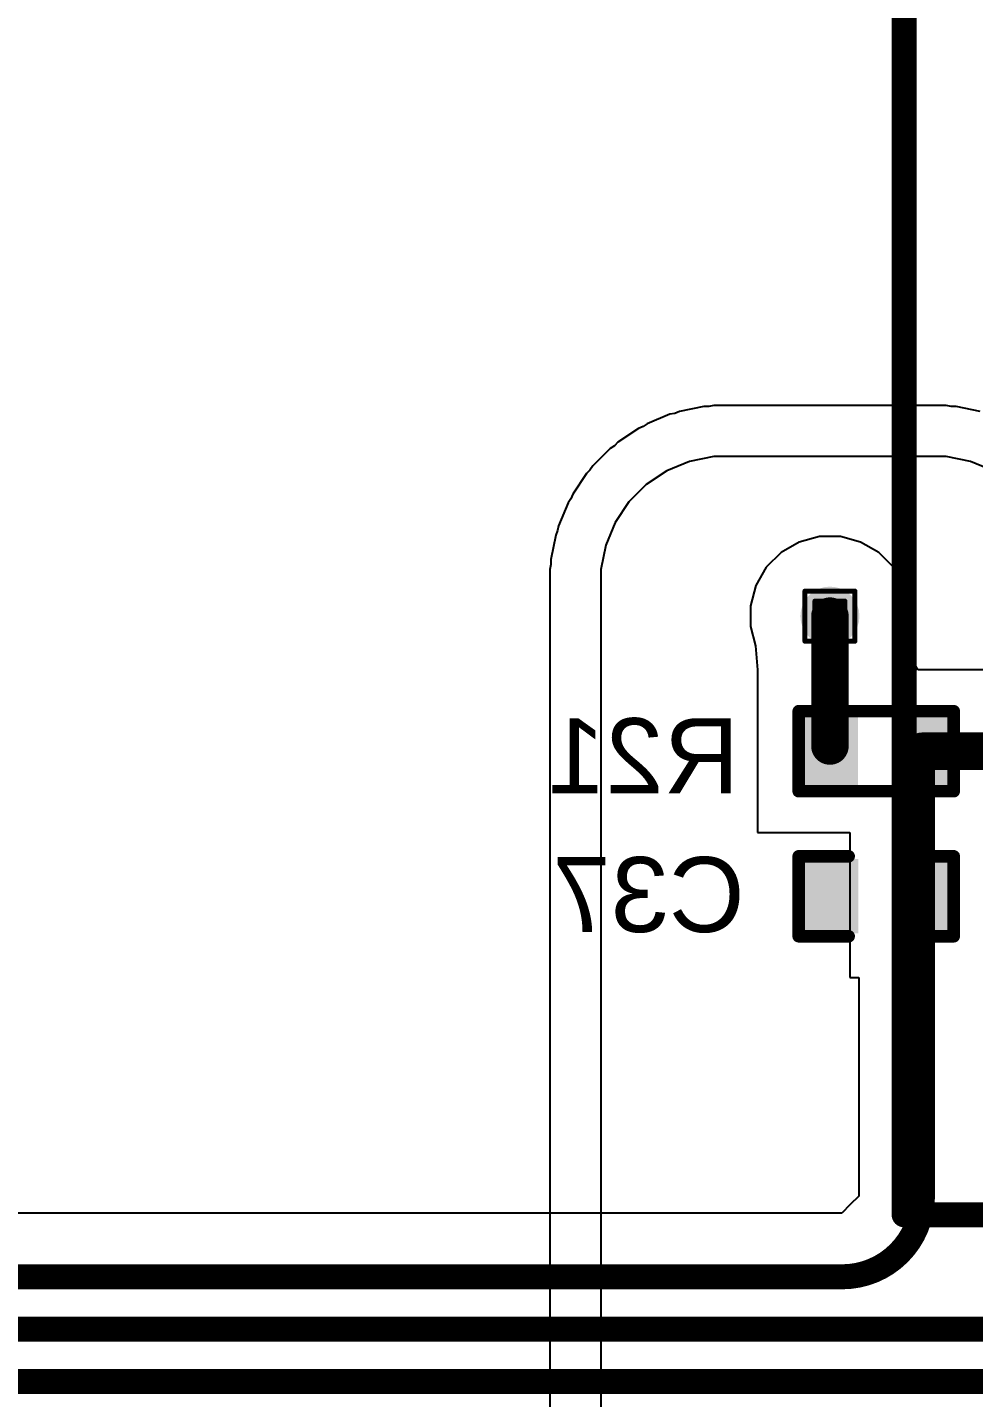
# Model space of a CAD drawing. Header units: inches. Extents: x 0 to 386, y 0 to 148.
# Drawn here: x 164.97 to 174.57, y 49.8 to 63.72 of the extents above; entities that cross this region are included whole.
import ezdxf

# ---------------------------------------------------------------- set-up
doc = ezdxf.new("R2010")
doc.units = ezdxf.units.IN
for name, color, linetype in [('Bottom Layer', 5, 'Continuous'), ('Bottom Overlay', 54, 'Continuous'), ('Bottom Paste', 16, 'Continuous'), ('Bottom Solder', 6, 'Continuous'), ('Drill Drawing', 1, 'Continuous'), ('Top Layer', 1, 'Continuous'), ('Top Overlay', 2, 'Continuous'), ('Via Holes', 16, 'Continuous')]:
    doc.layers.add(name, color=color, linetype=linetype)
doc.styles.add('Arial', font='', dxfattribs={"height": 0.2})
doc.styles.get('Arial').set_extended_font_data('Arial')

# ---------------------------------------------------------------- blocks, each defined once
blk = doc.blocks.new('R___0402_B_52')
at = {"layer": 'Bottom Layer'}
for points in [[(-0.2412999999999999, 0.3174999999999999), (-0.2413000000000001, -0.3175), (-0.6985, -0.3174999999999999), (-0.6985, 0.3175)], [(0.6985, 0.3174999999999999), (0.6985, -0.3175), (0.2412999999999999, -0.3174999999999999), (0.2413000000000001, 0.3175)]]:
    blk.add_hatch(color=5, dxfattribs=at).paths.add_polyline_path(points)
at = {"layer": 'Bottom Paste'}
for points in [[(-0.2412999999999999, 0.3174999999999999), (-0.2413000000000001, -0.3175), (-0.6985, -0.3174999999999999), (-0.6985, 0.3175)], [(0.6985, 0.3174999999999999), (0.6985, -0.3175), (0.2412999999999999, -0.3174999999999999), (0.2413000000000001, 0.3175)]]:
    blk.add_hatch(color=16, dxfattribs=at).paths.add_polyline_path(points)
at = {"layer": 'Bottom Solder'}
for points in [[(-0.1862988399999999, 0.3725011599999999), (-0.18629884, -0.3725011600000001), (-0.75350116, -0.3725011599999999), (-0.75350116, 0.3725011600000001)], [(0.75350116, 0.3725011599999999), (0.75350116, -0.3725011600000001), (0.1862988399999999, -0.3725011599999999), (0.18629884, 0.3725011600000001)]]:
    blk.add_hatch(color=6, dxfattribs=at).paths.add_polyline_path(points)
at = {"layer": 'Bottom Overlay'}
for points in [[(-0.7874, -0.4064, 0.127, 0.127, 0), (-0.7874, 0.4064, 0.127, 0.127, 0)], [(-0.7874, 0.4064, 0.127, 0.127, 0), (0.7874, 0.4064, 0.127, 0.127, 0)], [(-0.8128, 0.4318, 0.0032258, 0.0032258, 0), (0.8128, 0.4318, 0.0032258, 0.0032258, 0)], [(0.7874, -0.4064, 0.127, 0.127, 0), (0.7874, 0.4064, 0.127, 0.127, 0)], [(-0.7874, -0.4064, 0.127, 0.127, 0), (0.7874, -0.4064, 0.127, 0.127, 0)]]:
    blk.add_lwpolyline(points, format="xyseb", dxfattribs=at)
for points in [[(-0.8191499999999999, 0.4064, 0.0635, 0.0635, 1), (-0.7556499999999999, 0.4064, 0.0635, 0.0635, 1)], [(-0.8191499999999999, 0.4064, 0.0635, 0.0635, 1), (-0.7556499999999999, 0.4064, 0.0635, 0.0635, 1)], [(-0.81360518, 0.4318, 0.0016129, 0.0016129, 1), (-0.8119948199999999, 0.4318, 0.0016129, 0.0016129, 1)], [(0.7556499999999999, 0.4064, 0.0635, 0.0635, 1), (0.8191499999999999, 0.4064, 0.0635, 0.0635, 1)], [(0.7556499999999999, 0.4064, 0.0635, 0.0635, 1), (0.8191499999999999, 0.4064, 0.0635, 0.0635, 1)], [(0.8119948199999999, 0.4318, 0.0016129, 0.0016129, 1), (0.81360518, 0.4318, 0.0016129, 0.0016129, 1)], [(-0.8191499999999999, -0.4064, 0.0635, 0.0635, 1), (-0.7556499999999999, -0.4064, 0.0635, 0.0635, 1)], [(-0.8191499999999999, -0.4064, 0.0635, 0.0635, 1), (-0.7556499999999999, -0.4064, 0.0635, 0.0635, 1)], [(0.7556499999999999, -0.4064, 0.0635, 0.0635, 1), (0.8191499999999999, -0.4064, 0.0635, 0.0635, 1)], [(0.7556499999999999, -0.4064, 0.0635, 0.0635, 1), (0.8191499999999999, -0.4064, 0.0635, 0.0635, 1)]]:
    blk.add_lwpolyline(points, format="xyseb", close=True, dxfattribs=at)
blk = doc.blocks.new('____0402_B_89')
at = {"layer": 'Bottom Layer'}
for points in [[(-0.2412999999999999, 0.3174999999999999), (-0.2413000000000001, -0.3175), (-0.6985, -0.3174999999999999), (-0.6985, 0.3175)], [(0.6985, 0.3174999999999999), (0.6985, -0.3175), (0.2412999999999999, -0.3174999999999999), (0.2413000000000001, 0.3175)]]:
    blk.add_hatch(color=5, dxfattribs=at).paths.add_polyline_path(points)
at = {"layer": 'Bottom Paste'}
for points in [[(-0.2412999999999999, 0.3174999999999999), (-0.2413000000000001, -0.3175), (-0.6985, -0.3174999999999999), (-0.6985, 0.3175)], [(0.6985, 0.3174999999999999), (0.6985, -0.3175), (0.2412999999999999, -0.3174999999999999), (0.2413000000000001, 0.3175)]]:
    blk.add_hatch(color=16, dxfattribs=at).paths.add_polyline_path(points)
at = {"layer": 'Bottom Solder'}
for points in [[(-0.1813001199999999, 0.3774998799999999), (-0.1813001200000001, -0.3774998800000001), (-0.7584998799999999, -0.3774998799999999), (-0.7584998799999999, 0.3774998800000001)], [(0.7584998799999999, 0.3774998799999999), (0.7584998799999999, -0.3774998800000001), (0.1813001199999999, -0.3774998799999999), (0.1813001200000001, 0.3774998800000001)]]:
    blk.add_hatch(color=6, dxfattribs=at).paths.add_polyline_path(points)
at = {"layer": 'Bottom Overlay'}
for points in [[(-0.7874, -0.4064, 0.127, 0.127, 0), (-0.7874, 0.4064, 0.127, 0.127, 0)], [(-0.7874, 0.4064, 0.127, 0.127, 0), (-0.2794, 0.4064, 0.127, 0.127, 0)], [(0.2794, 0.4064, 0.127, 0.127, 0), (0.7874, 0.4064, 0.127, 0.127, 0)], [(0.7874, -0.4064, 0.127, 0.127, 0), (0.7874, 0.4064, 0.127, 0.127, 0)], [(-0.7874, -0.4064, 0.127, 0.127, 0), (-0.2794, -0.4064, 0.127, 0.127, 0)], [(0.2794, -0.4064, 0.127, 0.127, 0), (0.7874, -0.4064, 0.127, 0.127, 0)]]:
    blk.add_lwpolyline(points, format="xyseb", dxfattribs=at)
for points in [[(-0.8191499999999999, 0.4064, 0.0635, 0.0635, 1), (-0.7556499999999999, 0.4064, 0.0635, 0.0635, 1)], [(-0.8191499999999999, 0.4064, 0.0635, 0.0635, 1), (-0.7556499999999999, 0.4064, 0.0635, 0.0635, 1)], [(-0.31115, 0.4064, 0.0635, 0.0635, 1), (-0.24765, 0.4064, 0.0635, 0.0635, 1)], [(0.24765, 0.4064, 0.0635, 0.0635, 1), (0.31115, 0.4064, 0.0635, 0.0635, 1)], [(0.7556499999999999, 0.4064, 0.0635, 0.0635, 1), (0.8191499999999999, 0.4064, 0.0635, 0.0635, 1)], [(0.7556499999999999, 0.4064, 0.0635, 0.0635, 1), (0.8191499999999999, 0.4064, 0.0635, 0.0635, 1)], [(-0.8191499999999999, -0.4064, 0.0635, 0.0635, 1), (-0.7556499999999999, -0.4064, 0.0635, 0.0635, 1)], [(-0.8191499999999999, -0.4064, 0.0635, 0.0635, 1), (-0.7556499999999999, -0.4064, 0.0635, 0.0635, 1)], [(-0.31115, -0.4064, 0.0635, 0.0635, 1), (-0.24765, -0.4064, 0.0635, 0.0635, 1)], [(0.24765, -0.4064, 0.0635, 0.0635, 1), (0.31115, -0.4064, 0.0635, 0.0635, 1)], [(0.7556499999999999, -0.4064, 0.0635, 0.0635, 1), (0.8191499999999999, -0.4064, 0.0635, 0.0635, 1)], [(0.7556499999999999, -0.4064, 0.0635, 0.0635, 1), (0.8191499999999999, -0.4064, 0.0635, 0.0635, 1)]]:
    blk.add_lwpolyline(points, format="xyseb", close=True, dxfattribs=at)

msp = doc.modelspace()

# ---------------------------------------------------------------- hatches: boundary and pattern name
at = {"layer": 'Bottom Layer'}
h = msp.add_hatch(color=5, dxfattribs=at)
edge = h.paths.add_edge_path()
edge.add_arc((173.11577264, 57.73969655999999), 0.2999994, 0, 360)
at = {"layer": 'Top Layer'}
h = msp.add_hatch(color=1, dxfattribs=at)
edge = h.paths.add_edge_path()
edge.add_arc((173.11577264, 57.73969655999999), 0.2999994, 0, 360)
at = {"layer": 'Via Holes'}
h = msp.add_hatch(color=7, dxfattribs=at)
edge = h.paths.add_edge_path()
edge.add_arc((173.11577264, 57.73969655999999), 0.1499997, 0, 360)

# ---------------------------------------------------------------- linework, layer by layer
at = {"layer": 'Bottom Layer'}
for p, q in [((172.8038962, 58.49263129999999), (172.61964968, 58.3862561)), ((173.00939744, 58.54769596), (172.8038962, 58.49263129999999)), ((173.22214784, 58.54769596), (173.00939744, 58.54769596)), ((173.42764908, 58.49263129999999), (173.22214784, 58.54769596)), ((173.6118956, 58.3862561), (173.42764908, 58.49263129999999)), ((172.61964968, 58.3862561), (172.4692131, 58.23581952)), ((173.76233218, 58.23581952), (173.6118956, 58.3862561)), ((172.4692131, 58.23581952), (172.3628379, 58.051573)), ((173.86870738, 58.051573), (173.76233218, 58.23581952)), ((172.3628379, 58.051573), (172.30777324, 57.84607175999999)), ((173.92377204, 57.84607175999999), (173.86870738, 58.051573)), ((172.30777324, 57.84607175999999), (172.30777324, 57.63332135999999)), ((173.92377204, 57.63332135999999), (173.92377204, 57.84607175999999)), ((172.30777324, 57.63332135999999), (172.35969846, 57.43953206)), ((173.87400582, 57.44759656), (173.92377204, 57.63332135999999)), ((172.35969846, 57.43953206), (172.3791701, 57.19359656)), ((173.87566444, 57.41627327999999), (173.87400582, 57.44759656)), ((174.00980184, 57.19359656), (173.87566444, 57.41627327999999)), ((172.3791701, 57.19359656), (172.37916756, 57.19359402)), ((172.37916756, 57.19359402), (172.37917264, 57.19359148)), ((172.37917264, 57.19359148), (172.37917264, 55.54259655999999)), ((174.79217264, 57.19359656), (174.00980184, 57.19359656)), ((172.37917264, 55.54259655999999), (173.31897264, 55.54259655999999)), ((173.31897264, 55.54259655999999), (173.31897264, 54.06939147999999)), ((173.31897264, 54.06939147999999), (173.40813172, 54.06939147999999)), ((173.40813172, 54.06939147999999), (173.40813172, 51.851052)), ((173.40813172, 51.851052), (173.32269882, 51.76337373999999)), ((173.23502056, 51.67794084), (146.12713726, 51.6779383)), ((173.32269882, 51.76337373999999), (173.23502056, 51.67794084))]:
    msp.add_line(p, q, dxfattribs=at)
for points in [[(173.11577264, 56.42089046, 0.3809999999999999, 0.3809999999999999, 0), (173.11577264, 57.73969655999999, 0.3809999999999999, 0.3809999999999999, 0)], [(174.05557264, 56.36809656, 0.3809999999999999, 0.3809999999999999, 0), (176.01668124, 56.36809656, 0.3809999999999999, 0.3809999999999999, 0)], [(174.05557264, 54.89489148, 0.254, 0.254, 0), (174.05557264, 56.36809656, 0.254, 0.254, 0)], [(174.05557264, 51.84661715999999, 0.254, 0.254, 0), (174.05557264, 54.89489148, 0.254, 0.254, 0)], [(174.05557264, 51.84661715999999, 0.254, 0.254, -0.4142135328158134), (173.2394554, 51.03049992, 0.254, 0.254, 0)], [(122.89999804, 51.03049484, 0.254, 0.254, 0), (173.2394554, 51.03049992, 0.254, 0.254, 0)], [(123.35394176, 50.49899476, 0.254, 0.254, 0), (213.19748826, 50.49900237999999, 0.254, 0.254, 0)], [(123.35394176, 49.96749722, 0.254, 0.254, 0), (213.28303292, 49.96750484, 0.254, 0.254, 0)]]:
    msp.add_lwpolyline(points, format="xyseb", dxfattribs=at)
for points in [[(173.02052264, 57.73969655999999, 0.1905, 0.1905, 1), (173.21102264, 57.73969655999999, 0.1905, 0.1905, 1)], [(173.02052264, 56.42089046, 0.1905, 0.1905, 1), (173.21102264, 56.42089046, 0.1905, 0.1905, 1)], [(173.96032264, 56.36809656, 0.1905, 0.1905, 1), (174.15082264, 56.36809656, 0.1905, 0.1905, 1)], [(173.99207264, 56.36809656, 0.127, 0.127, 1), (174.11907264, 56.36809656, 0.127, 0.127, 1)], [(173.99207264, 54.89489148, 0.127, 0.127, 1), (174.11907264, 54.89489148, 0.127, 0.127, 1)], [(173.99207264, 54.89489148, 0.127, 0.127, 1), (174.11907264, 54.89489148, 0.127, 0.127, 1)], [(173.99207264, 51.84661715999999, 0.127, 0.127, 1), (174.11907264, 51.84661715999999, 0.127, 0.127, 1)], [(173.99207264, 51.84661715999999, 0.127, 0.127, 1), (174.11907264, 51.84661715999999, 0.127, 0.127, 1)], [(173.1759554, 51.03049992, 0.127, 0.127, 1), (173.3029554, 51.03049992, 0.127, 0.127, 1)], [(173.1759554, 51.03049992, 0.127, 0.127, 1), (173.3029554, 51.03049992, 0.127, 0.127, 1)]]:
    msp.add_lwpolyline(points, format="xyseb", close=True, dxfattribs=at)
at = {"layer": 'Drill Drawing'}
for points in [[(172.86177264, 57.99369656, 0.0508, 0.0508, 0), (173.36977264, 57.99369656, 0.0508, 0.0508, 0)], [(172.86177264, 57.48569656, 0.0508, 0.0508, 0), (172.86177264, 57.99369656, 0.0508, 0.0508, 0)], [(172.96337264, 57.89209656, 0.0508, 0.0508, 0), (173.26817264, 57.89209656, 0.0508, 0.0508, 0)], [(172.96337264, 57.58729656, 0.0508, 0.0508, 0), (172.96337264, 57.89209656, 0.0508, 0.0508, 0)], [(173.26817264, 57.58729656, 0.0508, 0.0508, 0), (173.26817264, 57.89209656, 0.0508, 0.0508, 0)], [(173.36977264, 57.48569656, 0.0508, 0.0508, 0), (173.36977264, 57.99369656, 0.0508, 0.0508, 0)], [(172.96337264, 57.58729656, 0.0508, 0.0508, 0), (173.26817264, 57.58729656, 0.0508, 0.0508, 0)], [(172.86177264, 57.48569656, 0.0508, 0.0508, 0), (173.36977264, 57.48569656, 0.0508, 0.0508, 0)]]:
    msp.add_lwpolyline(points, format="xyseb", dxfattribs=at)
for points in [[(172.84907264, 57.99369656, 0.0254, 0.0254, 1), (172.87447264, 57.99369656, 0.0254, 0.0254, 1)], [(172.84907264, 57.99369656, 0.0254, 0.0254, 1), (172.87447264, 57.99369656, 0.0254, 0.0254, 1)], [(172.95067264, 57.89209656, 0.0254, 0.0254, 1), (172.97607264, 57.89209656, 0.0254, 0.0254, 1)], [(172.95067264, 57.89209656, 0.0254, 0.0254, 1), (172.97607264, 57.89209656, 0.0254, 0.0254, 1)], [(173.25547264, 57.89209656, 0.0254, 0.0254, 1), (173.28087264, 57.89209656, 0.0254, 0.0254, 1)], [(173.25547264, 57.89209656, 0.0254, 0.0254, 1), (173.28087264, 57.89209656, 0.0254, 0.0254, 1)], [(173.35707264, 57.99369656, 0.0254, 0.0254, 1), (173.38247264, 57.99369656, 0.0254, 0.0254, 1)], [(173.35707264, 57.99369656, 0.0254, 0.0254, 1), (173.38247264, 57.99369656, 0.0254, 0.0254, 1)], [(172.95067264, 57.58729656, 0.0254, 0.0254, 1), (172.97607264, 57.58729656, 0.0254, 0.0254, 1)], [(172.95067264, 57.58729656, 0.0254, 0.0254, 1), (172.97607264, 57.58729656, 0.0254, 0.0254, 1)], [(173.25547264, 57.58729656, 0.0254, 0.0254, 1), (173.28087264, 57.58729656, 0.0254, 0.0254, 1)], [(173.25547264, 57.58729656, 0.0254, 0.0254, 1), (173.28087264, 57.58729656, 0.0254, 0.0254, 1)], [(172.84907264, 57.48569656, 0.0254, 0.0254, 1), (172.87447264, 57.48569656, 0.0254, 0.0254, 1)], [(172.84907264, 57.48569656, 0.0254, 0.0254, 1), (172.87447264, 57.48569656, 0.0254, 0.0254, 1)], [(173.35707264, 57.48569656, 0.0254, 0.0254, 1), (173.38247264, 57.48569656, 0.0254, 0.0254, 1)], [(173.35707264, 57.48569656, 0.0254, 0.0254, 1), (173.38247264, 57.48569656, 0.0254, 0.0254, 1)]]:
    msp.add_lwpolyline(points, format="xyseb", close=True, dxfattribs=at)
at = {"layer": 'Top Layer'}
for p, q in [((171.83404292, 59.86779745999999), (171.58868146, 59.81899136)), ((171.88505882, 59.86779745999999), (171.83404292, 59.86779745999999)), ((171.93509174, 59.87774918), (171.88505882, 59.86779745999999)), ((174.1713687, 59.87775171999999), (171.93509174, 59.87774918)), ((174.1713814, 59.87774918), (174.1713687, 59.87775171999999)), ((174.296451, 59.87774918), (174.1713814, 59.87774918)), ((174.34648392, 59.86779745999999), (174.296451, 59.87774918)), ((174.39749982, 59.86779745999999), (174.34648392, 59.86779745999999)), ((174.64286128, 59.81899136), (174.39749982, 59.86779745999999)), ((171.49151884, 59.7895172), (171.26039408, 59.69378206)), ((171.54154922, 59.79946891999999), (171.49151884, 59.7895172)), ((171.58868146, 59.81899136), (171.54154922, 59.79946891999999)), ((171.17084638, 59.64591576), (170.96283816, 59.50692949999999)), ((171.217971, 59.66543566), (171.17084638, 59.64591576)), ((171.26039408, 59.69378206), (171.217971, 59.66543566)), ((170.88435216, 59.4425151), (170.7074564, 59.26562187999999)), ((170.92676508, 59.47085387999999), (170.88435216, 59.4425151)), ((170.96283816, 59.50692949999999), (170.92676508, 59.47085387999999)), ((171.68973028, 59.31099136), (171.45860552, 59.21525622)), ((171.93509174, 59.35979746), (171.68973028, 59.31099136)), ((172.06017658, 59.35979746), (171.93509174, 59.35979746)), ((174.1713687, 59.3598), (172.06017658, 59.35979746)), ((174.1713687, 59.35979746), (174.1713687, 59.3598)), ((174.296451, 59.35979746), (174.1713687, 59.35979746)), ((174.54181246, 59.31099136), (174.296451, 59.35979746)), ((174.77293722, 59.21525622), (174.54181246, 59.31099136)), ((170.64304454, 59.18713588), (170.50405828, 58.9791302)), ((170.67911508, 59.22320641999999), (170.64304454, 59.18713588)), ((170.7074564, 59.26562187999999), (170.67911508, 59.22320641999999)), ((171.45860552, 59.21525622), (171.25059984, 59.07626996)), ((171.25059984, 59.07626996), (171.07370408, 58.8993742)), ((170.45619198, 58.88957996), (170.36045684, 58.6584552)), ((170.48453584, 58.93199795999999), (170.45619198, 58.88957996)), ((170.50405828, 58.9791302), (170.48453584, 58.93199795999999)), ((171.07370408, 58.8993742), (170.93471782, 58.69136852)), ((170.35050512, 58.6084172), (170.33098268, 58.5612875)), ((170.36045684, 58.6584552), (170.35050512, 58.6084172)), ((170.93471782, 58.69136852), (170.83898268, 58.46024375999999)), ((170.33098268, 58.5612875), (170.28217912, 58.31592603999999)), ((170.83898268, 58.46024375999999), (170.79017912, 58.21488229999999)), ((170.28217912, 58.31592603999999), (170.28217912, 58.26491521999999)), ((170.28217912, 58.26491521999999), (170.2722274, 58.21488229999999)), ((170.2722274, 58.21488229999999), (170.2722274, 58.0898127)), ((170.79017912, 58.21488229999999), (170.79017912, 58.0898)), ((170.2722274, 58.0898127), (170.27222486, 58.0898)), ((170.27222486, 58.0898), (170.27222486, 33.67238376)), ((170.79017912, 58.0898), (170.79017658, 58.0898)), ((170.79017658, 58.0898), (170.79017658, 33.65968375999999))]:
    msp.add_line(p, q, dxfattribs=at)
at = {"layer": 'Top Overlay'}
for points in [[(173.86936016, 51.66000843999999, 0.254, 0.254, 0), (173.86936016, 69.66000799999999, 0.254, 0.254, 0)], [(173.86936016, 51.66000843999999, 0.254, 0.254, 0), (191.86935972, 51.66000843999999, 0.254, 0.254, 0)]]:
    msp.add_lwpolyline(points, format="xyseb", dxfattribs=at)
msp.add_lwpolyline([(173.80586016, 51.66000843999999, 0.127, 0.127, 1), (173.93286016, 51.66000843999999, 0.127, 0.127, 1)], format="xyseb", close=True, dxfattribs=at)
msp.add_lwpolyline([(173.80586016, 51.66000843999999, 0.127, 0.127, 1), (173.93286016, 51.66000843999999, 0.127, 0.127, 1)], format="xyseb", close=True, dxfattribs=at)

# ---------------------------------------------------------------- block references
for name, p in [('R___0402_B_52', (173.58567264, 56.36809656)), ('____0402_B_89', (173.58567264, 54.89489148))]:
    msp.add_blockref(name, p)

# ---------------------------------------------------------------- texts
at = {"layer": 'Bottom Overlay', "style": 'Arial', "text_generation_flag": 2}
for s, p in [('R21', (172.19637138, 55.94129782)), ('C37', (172.25102964, 54.53154194))]:
    msp.add_text(s, height=0.7619999999999999, dxfattribs=at).set_placement(p)

doc.saveas('drawing.dxf')
